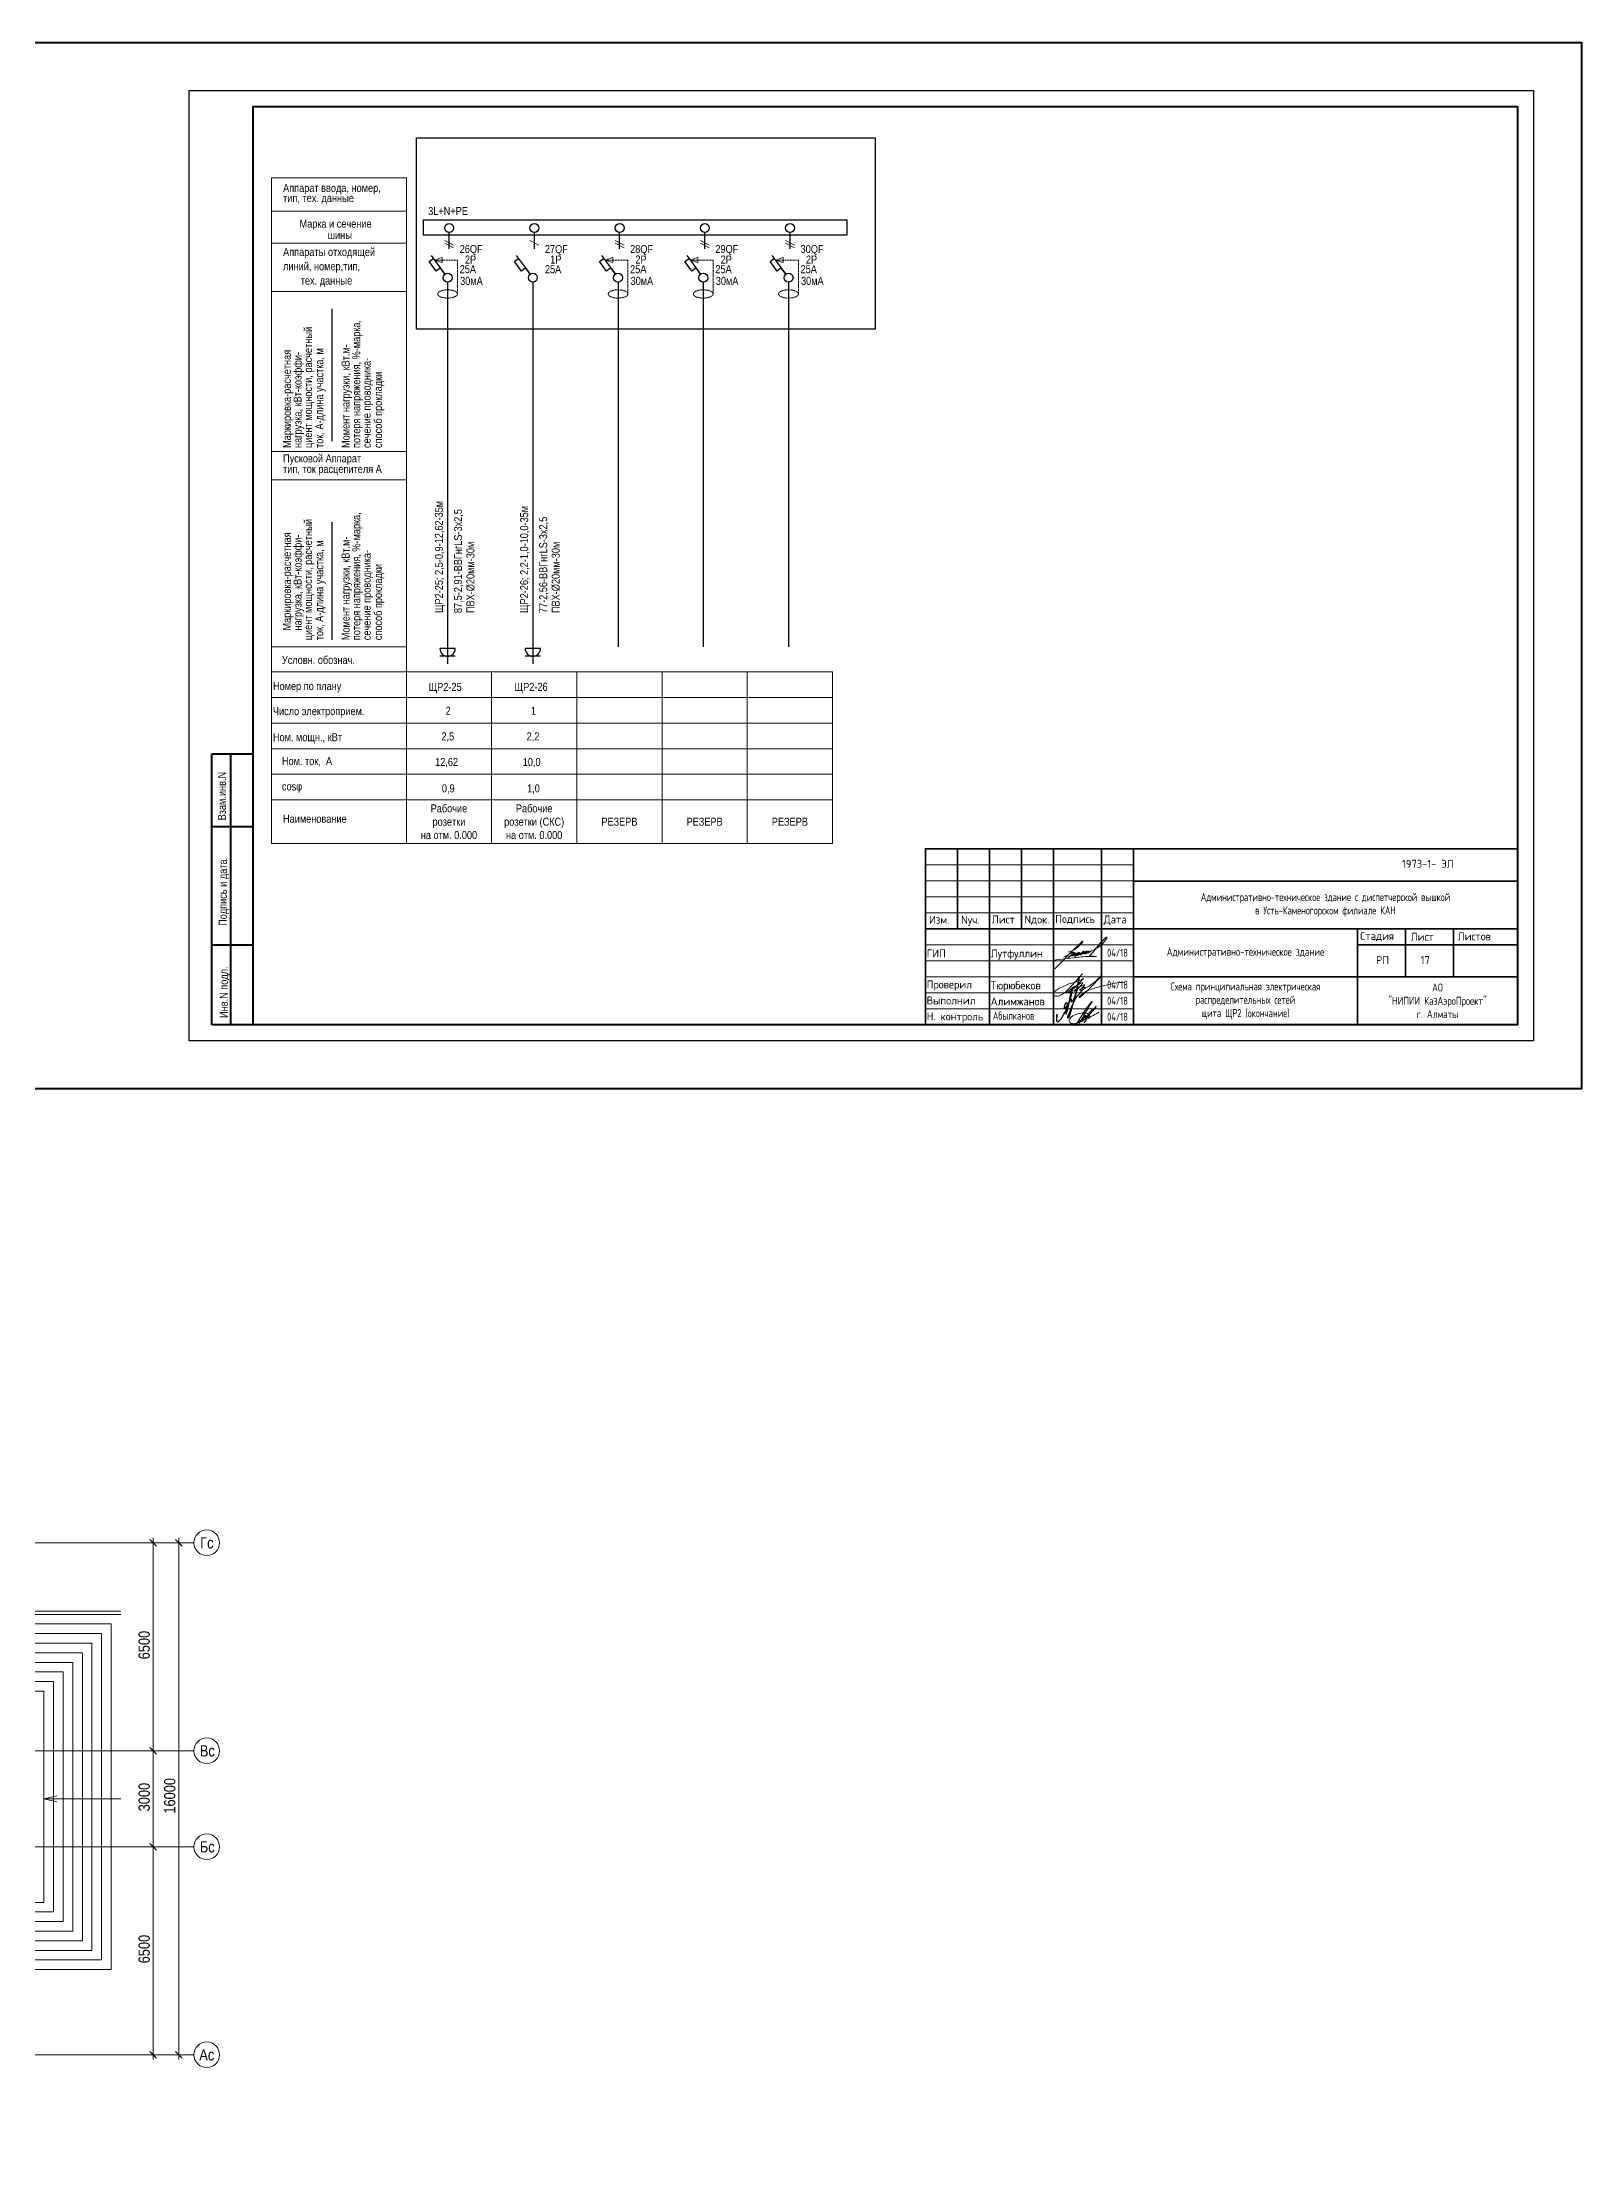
# Model space of a CAD drawing. Header units: metres. Extents: x -187 to 138813, y -64870 to 49448.
# Drawn here: x 90723 to 138813, y -60186 to 6100 of the extents above; entities that cross this region are included whole.
import ezdxf
from ezdxf.enums import TextEntityAlignment as Align

# ---------------------------------------------------------------- set-up
doc = ezdxf.new("R2010")
doc.units = ezdxf.units.M
for name, pattern in [('ADSK_Линия сетки', [21, 12, -3, 3, -3]), ('CENTER2', [2.3, 2, -0.1, 0.1, -0.1]), ('DASHED2', [9.525, 6.35, -3.175]), ('Сверху', [3.96875, 2.38125, -1.5875])]:
    doc.linetypes.add(name, pattern=pattern)
for name, color, linetype, lineweight in [('1_Рамка_АР', 7, 'Continuous', 13), ('A-ANNO-DIMS', 7, 'Continuous', 9), ('A-ANNO-DIMS-100', 7, 'Continuous', 9), ('A-DETL-THIN', 7, 'Continuous', 5), ('G-ANNO-TTLB', 7, 'Continuous', 9), ('S-GRID', 7, 'Continuous', 9), ('S-GRID-IDEN', 7, 'Continuous', 9), ('S-STRS', 7, 'Continuous', 5), ('Рамка', 7, 'Continuous', 40), ('ЭЛ', 250, 'Continuous', 50), ('ЭЛ-сила', 5, 'Continuous', 50), ('ЭЛ.ос', 7, 'Continuous', 30)]:
    doc.layers.add(name, color=color, linetype=linetype, lineweight=lineweight)
doc.layers.add('SETKA', color=5, linetype='Continuous')
doc.layers.add('Text standart (rus)', color=7, linetype='Continuous')
doc.styles.add('GOST Common_7', font='', dxfattribs={"width": 0.8, "height": 2.5})
doc.styles.add('GOST Common_I', font='ARIALN.TTF', dxfattribs={"height": 350})
doc.styles.add('ISOCPEUR', font='isocpeur.ttf', dxfattribs={"width": 0.8, "height": 2.5})
doc.styles.get("Standard").update_dxf_attribs({"font": 'ARIALN.TTF'})
doc.styles.get('GOST Common_7').set_extended_font_data('GOST Common')
doc.dimstyles.new('ADSK_Основной_3_5', dxfattribs={"dimscale": 304.8, "dimtxt": 352.000249, "dimasz": 0.695866, "dimexe": 0.492126, "dimexo": 0.984252, "dimgap": 0, "dimtad": 1, "dimdec": 3, "dimrnd": 0.001, "dimdsep": 46, "dimtxsty": 'GOST Common_I', "dimblk1": 'OBLIQUE', "dimblk2": 'OBLIQUE', "dimsah": 1, "dimcen": 0.09, "dimdle": 0.492126, "dimazin": 0, "dimtfac": 1, "dimtdec": 4, "dimtix": 1, "dimtmove": 0, "dimatfit": 3, "dimfxl": 1, "dimtvp": 1, "dimtolj": 1, "dimtzin": 0, "dimarcsym": 2})

# ---------------------------------------------------------------- blocks, each defined once
blk = doc.blocks.new('Лестницы 1 - Лестницы 1-1397826-1 этаж')
at = {"layer": 'S-STRS', "lineweight": 9}
for p, q in [((88871, -43023), (88871, -42923)), ((93171, -42923), (88871, -42923)), ((88871, -43323), (88871, -43023)), ((93171, -43023), (88871, -43023)), ((88871, -54323), (88871, -54123))]:
    blk.add_line(p, q, dxfattribs=at)
blk = doc.blocks.new('1709 КДП АПК АС_Крыльца_rvt-1-1 этаж')
at = {"layer": 'S-STRS', "lineweight": 9}
for p, q in [((92871, -43323), (88743, -43323)), ((92571, -43623), (88810, -43623)), ((92571, -53823), (92571, -43623)), ((92871, -54123), (92871, -43323)), ((92271, -43923), (88875, -43923)), ((91971, -44223), (88934, -44223)), ((91971, -53223), (91971, -44223)), ((92271, -53523), (92271, -43923)), ((91671, -44523), (88991, -44523)), ((91371, -44823), (89043, -44823)), ((91371, -52623), (91371, -44823)), ((91671, -52923), (91671, -44523)), ((91071, -45123), (89091, -45123)), ((90771, -45423), (89136, -45423)), ((90771, -52023), (90771, -45423)), ((91071, -52323), (91071, -45123)), ((89097, -52023), (90771, -52023)), ((89109, -52323), (91071, -52323)), ((89012, -52923), (91671, -52923)), ((89064, -52623), (91371, -52623)), ((88900, -53523), (92271, -53523)), ((88959, -53223), (91971, -53223)), ((88771, -54123), (92871, -54123)), ((88837, -53823), (92571, -53823)), ((52733, -56986), (61663, -56986)), ((52733, -57386), (52733, -57286)), ((52733, -57786), (52733, -57386)), ((52733, -57386), (61663, -57386)), ((61663, -57786), (61663, -57286)), ((61663, -57386), (61663, -57286)), ((61663, -57786), (61663, -57386)), ((62263, -57786), (62263, -57236)), ((62863, -58186), (62863, -57236)), ((63463, -58586), (63463, -57236)), ((64063, -58986), (64063, -57236)), ((64663, -59386), (64663, -57236)), ((65263, -59786), (65263, -57236)), ((65837, -57206), (65834, -57206)), ((65863, -60186), (65863, -57242)), ((52733, -58186), (52733, -57786)), ((52733, -57786), (61663, -57786)), ((52733, -58586), (52733, -58186)), ((52733, -58186), (62863, -58186)), ((62263, -57786), (61663, -57786)), ((62863, -58186), (62263, -57786)), ((62863, -58186), (62263, -57786)), ((63463, -58586), (62863, -58186)), ((63463, -58586), (62863, -58186)), ((52733, -58986), (52733, -58586)), ((52733, -58586), (63463, -58586)), ((52733, -59386), (52733, -58986)), ((52733, -58986), (64063, -58986)), ((64063, -58986), (63463, -58586)), ((64063, -58986), (63463, -58586)), ((64663, -59386), (64063, -58986)), ((64663, -59386), (64063, -58986)), ((52733, -59786), (52733, -59386)), ((52733, -59386), (64663, -59386)), ((65263, -59786), (64663, -59386)), ((65263, -59786), (64663, -59386)), ((52733, -60186), (52733, -59786)), ((52733, -59786), (65263, -59786)), ((52733, -60186), (65863, -60186)), ((65863, -60186), (65263, -59786)), ((65863, -60186), (65263, -59786))]:
    blk.add_line(p, q, dxfattribs=at)
at = {"layer": 'S-STRS', "linetype": 'Сверху', "lineweight": 9}
for p, q in [((92871, -43323), (88743, -43323)), ((92571, -43623), (88810, -43623)), ((92571, -53823), (92571, -43623)), ((92871, -54123), (92871, -43323)), ((92271, -43923), (88875, -43923)), ((91971, -44223), (88934, -44223)), ((91971, -53223), (91971, -44223)), ((92271, -53523), (92271, -43923)), ((91671, -44523), (88991, -44523)), ((91371, -44823), (89043, -44823)), ((91371, -52623), (91371, -44823)), ((91671, -52923), (91671, -44523)), ((91071, -45123), (89091, -45123)), ((90771, -45423), (89136, -45423)), ((90771, -52023), (90771, -45423)), ((91071, -52323), (91071, -45123)), ((89097, -52023), (90771, -52023)), ((89109, -52323), (91071, -52323)), ((89012, -52923), (91671, -52923)), ((89064, -52623), (91371, -52623)), ((88900, -53523), (92271, -53523)), ((88959, -53223), (91971, -53223)), ((88771, -54123), (92871, -54123)), ((88837, -53823), (92571, -53823)), ((52733, -57386), (61663, -57386)), ((62263, -57786), (62263, -57236)), ((62863, -58186), (62863, -57236)), ((63463, -58586), (63463, -57236)), ((64063, -58986), (64063, -57236)), ((64663, -59386), (64663, -57236)), ((65263, -59786), (65263, -57236)), ((65863, -60186), (65863, -57242)), ((52733, -57786), (61663, -57786)), ((52733, -58186), (62863, -58186)), ((52733, -58586), (63463, -58586)), ((52733, -58986), (64063, -58986)), ((52733, -59386), (64663, -59386)), ((52733, -59786), (65263, -59786)), ((52733, -60186), (65863, -60186))]:
    blk.add_line(p, q, dxfattribs=at)
at = {"lineweight": 9}
blk.add_blockref('Лестницы 1 - Лестницы 1-1397826-1 этаж', (0, 0), dxfattribs=at)
blk = doc.blocks.new('Ось сетки - D8-1256827-1 этаж')
at = {"layer": 'S-GRID-IDEN'}
for start, end in [(360, 180), (180, 360)]:
    blk.add_arc((0, 0), 4, start, end, dxfattribs=at)
blk = doc.blocks.new('DIMBLOCK11-1 этаж')
at = {"layer": 'A-ANNO-DIMS-100', "transparency": 16777216}
for p, q in [((94334, -50286), (94034, -50286)), ((94184, -56936), (94184, -50286)), ((94184, -50286), (94334, -50286)), ((94334, -56786), (94034, -56786)), ((94184, -56786), (94334, -56786))]:
    blk.add_line(p, q, dxfattribs=at)
at = {"layer": 'A-ANNO-DIMS-100', "lineweight": 35, "transparency": 16777216}
for p, q in [((94184, -50286), (94078, -50180)), ((94184, -50286), (94290, -50392)), ((94184, -56786), (94078, -56680)), ((94184, -56786), (94290, -56892))]:
    blk.add_line(p, q, dxfattribs=at)
at = {"layer": 'A-ANNO-DIMS-100', "color": 0, "transparency": 16777216, "insert": (93726, -53929), "char_height": 350, "width": 945.03, "attachment_point": 1, "rotation": 90, "line_spacing_factor": 1.022761, "style": 'GOST Common_I'}
blk.add_mtext('6500', dxfattribs=at)
blk = doc.blocks.new('_Oblique')
at = {"color": 0, "linetype": 'ByBlock', "lineweight": -2}
blk.add_line((-0.5, -0.5), (0.5, 0.5), dxfattribs=at)
blk = doc.blocks.new('DIMBLOCK12-1 этаж')
at = {"layer": 'A-ANNO-DIMS-100', "transparency": 16777216}
for p, q in [((94334, -47286), (94034, -47286)), ((94184, -50286), (94184, -47286)), ((94184, -47286), (94334, -47286)), ((94334, -50286), (94034, -50286)), ((94184, -50286), (94334, -50286))]:
    blk.add_line(p, q, dxfattribs=at)
at = {"layer": 'A-ANNO-DIMS-100', "lineweight": 35, "transparency": 16777216}
for p, q in [((94184, -47286), (94078, -47180)), ((94184, -47286), (94290, -47392)), ((94184, -50286), (94078, -50180)), ((94184, -50286), (94290, -50392))]:
    blk.add_line(p, q, dxfattribs=at)
at = {"layer": 'A-ANNO-DIMS-100', "color": 0, "transparency": 16777216, "insert": (93726, -49179), "char_height": 350, "width": 945.03, "attachment_point": 1, "rotation": 90, "line_spacing_factor": 1.022761, "style": 'GOST Common_I'}
blk.add_mtext('3000', dxfattribs=at)
blk = doc.blocks.new('DIMBLOCK13-1 этаж')
at = {"layer": 'A-ANNO-DIMS-100', "transparency": 16777216}
for p, q in [((94334, -40786), (94034, -40786)), ((94184, -47286), (94184, -40636)), ((94184, -40786), (94334, -40786)), ((94334, -47286), (94034, -47286)), ((94184, -47286), (94334, -47286))]:
    blk.add_line(p, q, dxfattribs=at)
at = {"layer": 'A-ANNO-DIMS-100', "lineweight": 35, "transparency": 16777216}
for p, q in [((94184, -40786), (94078, -40680)), ((94184, -40786), (94290, -40892)), ((94184, -47286), (94078, -47180)), ((94184, -47286), (94290, -47392))]:
    blk.add_line(p, q, dxfattribs=at)
at = {"layer": 'A-ANNO-DIMS-100', "color": 0, "transparency": 16777216, "insert": (93726, -44429), "char_height": 350, "width": 945.03, "attachment_point": 1, "rotation": 90, "line_spacing_factor": 1.022761, "style": 'GOST Common_I'}
blk.add_mtext('6500', dxfattribs=at)
blk = doc.blocks.new('DIMBLOCK14-1 этаж')
at = {"layer": 'A-ANNO-DIMS-100', "transparency": 16777216}
for p, q in [((95134, -40786), (94834, -40786)), ((94984, -56936), (94984, -40636)), ((94984, -40786), (95134, -40786)), ((95134, -56786), (94834, -56786)), ((94984, -56786), (95134, -56786))]:
    blk.add_line(p, q, dxfattribs=at)
at = {"layer": 'A-ANNO-DIMS-100', "lineweight": 35, "transparency": 16777216}
for p, q in [((94984, -40786), (94878, -40680)), ((94984, -40786), (95090, -40892)), ((94984, -56786), (94878, -56680)), ((94984, -56786), (95090, -56892))]:
    blk.add_line(p, q, dxfattribs=at)
at = {"layer": 'A-ANNO-DIMS-100', "color": 0, "transparency": 16777216, "insert": (94526, -49251), "char_height": 350, "width": 1116.86, "attachment_point": 1, "rotation": 90, "line_spacing_factor": 1.022761, "style": 'GOST Common_I'}
blk.add_mtext('16000', dxfattribs=at)
blk = doc.blocks.new('A$C7BC16580')
at = {"color": 5, "lineweight": 0}
for points in [[(0, 0), (5.6, 5.75, -0.02166), (7.12, 7.19, -0.19716), (7.25, 7.24, -0.469539), (7.27, 7.11, -0.091839), (5.13, 5.11, -0.05798), (3.56, 4.36, -0.624403), (3.52, 4.39, -0.153174), (3.59, 4.48, -0.064986)], [(2.27, 3.11), (4.75, 4.37, -0.154866), (4.89, 4.39, -0.292827), (4.87, 4.29), (3.51, 2.94, -0.411587), (3.45, 2.94, -0.580346), (3.47, 3.01, -0.002677), (5.09, 4.18, -0.019361), (5.26, 4.29, -0.345388), (5.26, 4.21, -0.013245), (4.4, 3.3, 0.037418), (6.13, 4.35, 0.92971), (6.09, 4.36, -0.016709), (5.13, 3.27, 0.954384), (5.15, 3.25, 0.030217), (6.48, 4.3, -0.484269), (6.5, 4.23, -0.0371), (5.84, 3.47, 0.061745), (7.39, 4.58, 0.903836), (7.35, 4.63, 0.007464), (6.6, 3.7, 0.991792), (6.66, 3.68, 0.025261), (7.84, 4.63, 0.449152), (7.84, 4.67, 0.022262), (7.2, 3.9, 0.089693), (7.28, 3.92, 0.077771), (8.3, 4.67, 1.029358), (8.27, 4.69, 0.045434), (7.66, 3.92, 0.081016), (7.81, 3.94, 0.081016)], [(8.91, 4.18), (7.73, 4.12, -0.155702), (8.15, 4.43, -0.067082), (9.12, 4.57, -0.804067), (9.18, 4.4, -0.465495)]]:
    blk.add_lwpolyline(points, format="xyb", dxfattribs=at)
for centre, radius, start, end in [((-5.12, 31.82), 30.83, 295.2738, 301.5454), ((28.29, -7.88), 22.02, 133.2628, 143.8822), ((7.68, 11.25), 6.61, 300.3031, 331.5166), ((13.67, 7.72), 0.63, 112.5581, 137.3842), ((13.46, 8.26), 0.0594, 15.6123, 121.977), ((13.3, 8.22), 0.216, 326.7487, 13.7387), ((14.15, -93.03), 96.39, 95.5253, 99.1597), ((10.47, -38.41), 41.7, 95.7618, 97.7216), ((9.67, -27.12), 30.39, 87.7834, 96.3959), ((6.23, 6.85), 3.32, 298.6379, 319.7145), ((11.27, 1.89), 3.82, 131.8116, 147.4551), ((8.74, 4.72), 0.0226, 322.9154, 145.6207), ((-4.34, 17.08), 19.08, 314.1735, 321.0714), ((12.5, 35.44), 32.23, 263.6981, 267.0619)]:
    blk.add_arc(centre, radius, start, end, dxfattribs=at)
blk = doc.blocks.new('A$C1F835CD7')
at = {"color": 5, "lineweight": 20}
blk.add_lwpolyline([(0, 0), (-7.5, -8.1, -0.067402), (-10.5, -10.5, -0.074297), (-12.8, -11.5, -0.224721), (-15, -11.1, -0.534013), (-14.9, -9.5, -0.102678), (-11.1, -7, -0.032171), (-7.1, -5.2, 0.079), (0.4, -2.3, -0.047889), (-6, -8.7, -0.106221), (-8, -9.9, -0.25377), (-8.4, -9.8, -0.003646), (-7.1, -8.7, -0.066745), (-0.4, -4.6, -0.13618), (0.2, -4.5, -0.123156), (-4.3, -8.9, -0.149109), (-4.6, -8.9, -0.113062), (0.7, -5.7, -0.915781), (1, -6, 0.012056), (-1.3, -8.4, -0.564794), (-1.6, -8.4, -0.182122), (1.3, -6.9, -0.63015), (1.2, -7.1, 0.344907), (0.7, -7.6, 0.086497), (3.4, -6.3, 0.067149), (9.9, -0.6, -0.11777), (10.1, -0.6, -0.036841), (-1.2, -12, -0.923458), (-1.8, -11.9, -0.097525), (4.1, -8, -0.018156), (12.3, -5.8, -0.050903), (21.8, -4.3, -2.128868)], format="xyb", dxfattribs=at)
blk = doc.blocks.new('A$C04171E6A')
at = {"color": 5, "lineweight": 0}
for points in [[(0, 0, -0.0428435), (2563, 3824, -1.074521), (2599, 3802, 0.001081), (590, 429, -0.6383218), (726, 627, 0.1974927), (1232, 878, 0.3067655), (1217, 1121, -0.3396131), (1303, 1500, -0.119769), (1556, 1661, -0.3900384), (1552, 1411, -0.1665937), (543, 798, -0.1710583), (469, 818, -1.587545), (497, 834, 0.1769981), (601, 656, -0.6540487), (564, 466, -0.269144), (564, 574, -0.3664107)], [(2000, 1161), (2050, 1150, 0.1199822), (2212, 1334, 0.3620661), (2145, 1729, 0.1810689), (1580, 2007, 0.100436), (636, 1957, 0.0751561), (-420, 1557, 0.173142), (-957, 886, 0.2978333), (-774, 463, 0.1873849), (-88, 380, 0.0582409), (1425, 955, 0.0257587), (3593, 2118, -0.0006612), (3671, 2163, -0.0006612)], [(2609, 2595, -0.0002221), (1737, 1479, 0.0388019), (1532, 1125, 0.8811967), (1595, 1081, 0.0359135), (1642, 1134, 0.034344), (3251, 3056, 0.7722729), (3221, 3073, 0.0234412), (1399, 548, -1.1192277), (1353, 548, -0.1571396), (1415, 706, -1.6000235)]]:
    blk.add_lwpolyline(points, format="xyb", dxfattribs=at)
blk = doc.blocks.new('Казарма_1_Рамка_АР')
for p, q in [((682893, 323993), (689393, 323993)), ((682893, 323493), (701393, 323493)), ((682893, 322993), (689393, 322993)), ((682893, 322493), (689393, 322493)), ((682893, 321993), (701393, 321993)), ((682893, 321493), (689393, 321493)), ((682893, 320993), (689393, 320993)), ((682893, 320493), (701393, 320493)), ((682893, 319993), (689393, 319993)), ((682893, 319493), (689393, 319493))]:
    blk.add_line(p, q)
at = {"const_width": 50}
for points in [[(701393, 324493), (682893, 324493), (682893, 318993)], [(683893, 321993), (683893, 324493)], [(684893, 318993), (684893, 324493)], [(685893, 321993), (685893, 324493)], [(686893, 318993), (686893, 324493)], [(688393, 318993), (688393, 324493)], [(689393, 318993), (689393, 324493)], [(689393, 323479), (701393, 323479)], [(682893, 321993), (689393, 321993)], [(689393, 321993), (701393, 321993)], [(701393, 321993), (699393, 321993), (697893, 321993), (696393, 321993), (696393, 318993)], [(696393, 321493), (701393, 321493)], [(697893, 321993), (697893, 320493)], [(699393, 321993), (699393, 320493)], [(689393, 320493), (701393, 320493)]]:
    blk.add_lwpolyline(points, dxfattribs=at)
blk.add_lwpolyline([(696393, 321493), (701393, 321493)])
at = {"color": 5, "linetype": 'ByBlock', "lineweight": 25}
blk.add_lwpolyline([(687007, 319230), (687010, 319256), (687009, 319299), (687003, 319319), (686986, 319292), (686986, 319243), (686986, 319176), (686990, 319134), (686999, 319107), (687022, 319083), (687048, 319093), (687084, 319129), (687139, 319194), (687208, 319309), (687265, 319411), (687320, 319527), (687401, 319723), (687434, 319831), (687466, 319967), (687484, 320102), (687484, 320173), (687448, 320072), (687426, 319957), (687397, 319819), (687372, 319688), (687349, 319567), (687317, 319444), (687279, 319332), (687291, 319324), (687315, 319388), (687333, 319486), (687340, 319571), (687334, 319639), (687319, 319663), (687301, 319684), (687277, 319679), (687245, 319641), (687233, 319591), (687230, 319551), (687230, 319515), (687240, 319501), (687262, 319508), (687305, 319558), (687346, 319616), (687395, 319698), (687437, 319797), (687442, 319796), (687447, 319785), (687447, 319777), (687447, 319763), (687445, 319744), (687445, 319730), (687453, 319715), (687461, 319714), (687475, 319726), (687496, 319744), (687546, 319835), (687606, 319976), (687624, 320040), (687641, 320103), (687658, 320205), (687674, 320316), (687677, 320390), (687684, 320508), (687693, 320515), (687691, 320481), (687675, 320390), (687631, 320216), (687600, 320054), (687560, 319889), (687522, 319756), (687493, 319641), (687469, 319531), (687440, 319425), (687406, 319316), (687384, 319247), (687373, 319224), (687363, 319214), (687351, 319205), (687346, 319213), (687342, 319229), (687346, 319254), (687373, 319305), (687417, 319425), (687457, 319540), (687515, 319681), (687595, 319834), (687649, 319901), (687724, 319985), (687804, 320083), (687886, 320154)], dxfattribs=at)
at = {"color": 150, "lineweight": 30, "xscale": 120, "yscale": 120, "zscale": 120}
blk.add_blockref('A$C7BC16580', (686940, 320738), dxfattribs=at)
at = {"color": 1, "lineweight": 30, "xscale": 60.00000000000001, "yscale": 60.00000000000001, "zscale": 60.00000000000001}
blk.add_blockref('A$C1F835CD7', (687803, 320582), dxfattribs=at)
at = {"color": 5, "linetype": 'ByBlock', "lineweight": 25, "xscale": 0.2, "yscale": 0.2, "zscale": 0.2}
blk.add_blockref('A$C04171E6A', (687578, 318958), dxfattribs=at)
at = {"layer": 'G-ANNO-TTLB', "style": 'GOST Common_7'}
for s, p in [('1973-1- ЭЛ', (698590, 324024)), ('РП', (697175, 321017))]:
    blk.add_text(s, height=250, dxfattribs=at).set_placement(p, align=Align.MIDDLE_CENTER)
for s, p in [('Изм.', (683009, 322149)), ('Nуч.', (684010, 322149)), ('Лист', (684967, 322162)), ('Nдок.', (685988, 322162)), ('Подпись', (686949, 322176)), ('Дата', (688464, 322162)), ('Стадия', (696477, 321645)), ('Лист', (698056, 321619)), ('Листов', (699525, 321633)), ('ГИП ', (682932, 321100)), ('Лутфуллин', (684932, 321100)), ('Проверил ', (682931, 320129)), ('Тюрюбеков', (684932, 320100)), ('Выполнил', (682931, 319629)), ('Алимжанов', (684932, 319600)), ('Н. контроль', (682931, 319129))]:
    blk.add_text(s, height=250, dxfattribs=at).set_placement(p)
at = {"layer": 'G-ANNO-TTLB', "char_height": 250, "attachment_point": 5}
for s, insert, width, style in [('Административно-техническое здание с диспетчерской вышкой\\Pв Усть-Каменогорском филиале КАН', (695393, 322743), 12000, 'GOST Common_7'), ('04/18', (688893, 321243), 1000, 'GOST Common_7'), ('{\\fISOCPEUR|b0|i0|c204|p34;Административно-техническое здание}', (692893, 321243), 7000, 'GOST Common_7'), ('04/18', (688893, 320243), 1000, 'GOST Common_7'), ('АО\\P"НИПИИ КазАэроПроект"\\Pг. Алматы  ', (698893, 319743), 5000, 'ISOCPEUR'), ('04/18', (688893, 319743), 1000, 'GOST Common_7'), ('04/18', (688893, 319243), 1000, 'GOST Common_7')]:
    blk.add_mtext(s, dxfattribs=dict(at, insert=insert, width=width, style=style))
at = {"layer": 'G-ANNO-TTLB'}
note = blk.add_mtext_dynamic_manual_height_columns('\\pi1;{\\C0;Абылканов\\P}', width=16.9, gutter_width=6.25, heights=[8.34, 0], dxfattribs=dict(at, insert=(684976, 319403), char_height=250, attachment_point=1, style='GOST Common_7'))
for column, words in zip(note.columns.linked_columns, ['\\pi21.545;{\\C0; }']):
    column.text = words
blk = doc.blocks.new('stug')
at = {"layer": 'Рамка'}
for p, q in [((18549, -29192), (18549, -20727)), ((18549, -20727), (19849, -20727)), ((19149, -29192), (19149, -20727)), ((18549, -22992), (19849, -22992)), ((18549, -26692), (19849, -26692)), ((19849, -29192), (18549, -29192))]:
    blk.add_line(p, q, dxfattribs=at)
at = {"layer": 'Рамка', "lineweight": 25}
blk.add_line((19849, -23692), (19849, -29192), dxfattribs=at)
at = {"layer": 'Text standart (rus)', "color": 7, "lineweight": 25}
for s, p in [('Взам.инв.N', (18990, -22803)), ('Подпись и дата', (19020, -26101)), ('Инв.N подл.', (19050, -28977))]:
    blk.add_text(s, height=250, rotation=90, dxfattribs=at).set_placement(p)

msp = doc.modelspace()

# ---------------------------------------------------------------- linework, layer by layer
at = {"color": 7, "linetype": 'ByBlock', "lineweight": 20, "ltscale": 0.2}
msp.add_line((97312.6486, -24600.2132), (107771.8608, -24600.2132), dxfattribs=at)
at = {"color": 1, "lineweight": 40}
msp.add_lwpolyline([(-187.3514, 6099.7868), (138812.6486, 6099.7868), (138812.6486, -26600.2132), (-187.3514, -26600.2132)], close=True, dxfattribs=at)
at = {"layer": 'A-DETL-THIN'}
for p, q in [((90770.5461, -48785.6443), (91170.5461, -48692.214)), ((93170.5451, -48785.6443), (90770.5461, -48785.6443)), ((90770.5461, -48785.6443), (91170.5461, -48879.0746))]:
    msp.add_line(p, q, dxfattribs=at)
at = {"layer": 'S-GRID', "linetype": 'ADSK_Линия сетки'}
for p, q in [((95458.7083, -40785.6443), (29247.2594, -40785.6443)), ((95458.7083, -47285.6443), (45468.1606, -47285.6443)), ((95458.7083, -50285.6443), (74307.2165, -50284.9002)), ((95458.7083, -56785.6443), (29247.2594, -56785.6443))]:
    msp.add_line(p, q, dxfattribs=at)
at = {"layer": 'Text standart (rus)'}
msp.add_lwpolyline([(137312.6486, 4599.7868), (137312.6486, -25100.2132), (95312.6486, -25100.2132), (95312.6486, 4599.7868)], close=True, dxfattribs=at)
at = {"layer": 'Text standart (rus)', "linetype": 'CENTER2', "ltscale": 30}
msp.add_lwpolyline([(102415.6105, 3120.0647), (116745.4704, 3120.0647), (116745.4704, -2862.6961), (102415.6105, -2862.6961)], close=True, dxfattribs=at)
at = {"layer": 'Рамка'}
msp.add_lwpolyline([(136812.6486, 4099.7868), (136812.6486, -24600.2132), (97312.6486, -24600.2132), (97312.6486, 4099.7868)], close=True, dxfattribs=at)
at = {"layer": 'ЭЛ', "color": 0, "lineweight": 15}
for p, q in [((97312.6486, -24600.2132), (100946.6363, -24600.2132)), ((104312.5462, -24600.2132), (107946.5339, -24600.2132))]:
    msp.add_line(p, q, dxfattribs=at)
at = {"layer": 'ЭЛ-сила', "color": 0, "lineweight": 30}
for p, q in [((103623.2857, -12843.8196), (103143.2857, -12843.8196)), ((103623.2857, -13083.8196), (103143.2857, -13083.8196)), ((103383.2857, -12781.5096), (103383.2857, -13323.8196)), ((106286.0669, -12843.8196), (105806.0669, -12843.8196)), ((106286.0669, -13083.8196), (105806.0669, -13083.8196)), ((106046.0669, -12781.5096), (106046.0669, -13323.8196))]:
    msp.add_line(p, q, dxfattribs=at)
for centre in [(103383.2857, -12843.8196), (106046.0669, -12843.8196)]:
    msp.add_arc(centre, 240, 180, 0, dxfattribs=at)
at = {"layer": 'ЭЛ.ос', "color": 7, "lineweight": 15}
for p, q in [((97884.2644, 1867.5897), (97884.2644, -18936.9043)), ((97884.2644, 1867.5897), (102093.3239, 1867.5897)), ((102093.3239, 1867.5897), (102093.3239, -18936.9043)), ((97884.2644, 826.5135), (102093.3239, 826.5135)), ((102093.3239, -177.974), (97884.2644, -177.974)), ((97884.2644, -1682.5625), (102093.3239, -1682.5625)), ((97884.2644, -6680.004), (102093.3239, -6680.004)), ((102093.3239, -7568.598), (97884.2644, -7568.598)), ((97884.2644, -12789.2169), (102093.3239, -12789.2169)), ((115407.2297, -13572.0185), (97884.2644, -13572.0185)), ((104756.1051, -13572.0185), (104756.1051, -18936.9043)), ((107418.8863, -13572.0185), (107418.8863, -18936.9043)), ((110081.6674, -13572.0185), (110081.6674, -18936.9043)), ((112744.4486, -13572.0185), (112744.4486, -18936.9043)), ((115407.2297, -13572.0185), (115407.2297, -18936.9043)), ((115407.2297, -14372.0185), (97884.2644, -14372.0185)), ((115407.2297, -15172.0185), (97884.2644, -15172.0185)), ((115407.2297, -15972.0185), (97884.2644, -15972.0185)), ((115407.2297, -16772.0185), (97884.2644, -16772.0185)), ((115407.2297, -17572.0185), (97884.2644, -17572.0185)), ((115407.2297, -18936.9043), (97884.2644, -18936.9043))]:
    msp.add_line(p, q, dxfattribs=at)
at = {"layer": 'ЭЛ.ос', "color": 7, "lineweight": 15, "ltscale": 0.5}
for p, q in [((103291.1931, -88.8272), (103571.8265, -234.6765)), ((103291.1931, -175.1917), (103571.8265, -321.041)), ((105953.9743, -88.8272), (106234.6076, -234.6765)), ((108616.7554, -88.8272), (108897.3888, -234.6765)), ((108616.7554, -175.1917), (108897.3888, -321.041)), ((111279.5366, -88.8272), (111560.1699, -234.6765)), ((111279.5366, -175.1917), (111560.1699, -321.041)), ((113942.3177, -88.8272), (114222.9511, -234.6765)), ((113942.3177, -175.1917), (114222.9511, -321.041)), ((103157.1617, -948.4447), (103025.0926, -1045.8857)), ((105819.9428, -948.4447), (105687.8737, -1045.8857)), ((108482.724, -948.4447), (108350.6549, -1045.8857)), ((111145.5052, -948.4447), (111013.436, -1045.8857)), ((113808.2863, -948.4447), (113676.2172, -1045.8857))]:
    msp.add_line(p, q, dxfattribs=at)
at = {"layer": 'ЭЛ.ос', "color": 7}
for p, q in [((99768.9778, -2220.5162), (99768.9778, -6364.2412)), ((99768.9778, -8889.3956), (99768.9778, -12570.3943))]:
    msp.add_line(p, q, dxfattribs=at)
at = {"layer": 'ЭЛ.ос', "color": 7, "ltscale": 0.5}
for points in [[(102618.7508, 560.1063), (102618.7508, 80.5713)], [(102618.7508, 560.1063), (115852.596, 560.1063), (115852.596, 80.5713), (102618.7508, 80.5713)]]:
    msp.add_lwpolyline(points, dxfattribs=at)
at = {"layer": 'ЭЛ.ос', "color": 7, "ltscale": 10}
for points in [[(103431.5098, -354.7475), (103431.5098, 163.1985)], [(106094.291, -354.7475), (106094.291, 163.1985)], [(108757.0721, -354.7475), (108757.0721, 163.1985)], [(111419.8533, -354.7475), (111419.8533, 163.1985)], [(114082.6344, -354.7475), (114082.6344, 163.1985)], [(103299.8926, -1141.1034), (103157.5416, -948.1643), (103025.0926, -1045.8857), (102806.6854, -751.079), (102938.5621, -653.3783)], [(102864.7526, -553.75), (103299.8926, -1141.1034)], [(105962.6738, -1141.1034), (105820.3228, -948.1643), (105687.8737, -1045.8857), (105469.4666, -751.079), (105601.3432, -653.3783)], [(105527.5337, -553.75), (105962.6738, -1141.1034)], [(108625.455, -1141.1034), (108483.104, -948.1643), (108350.6549, -1045.8857), (108132.2477, -751.079), (108264.1244, -653.3783)], [(108190.3149, -553.75), (108625.455, -1141.1034)], [(111288.2361, -1141.1034), (111145.8851, -948.1643), (111013.436, -1045.8857), (110795.0289, -751.079), (110926.9056, -653.3783)], [(110853.0961, -553.75), (111288.2361, -1141.1034)], [(113951.0173, -1141.1034), (113808.6663, -948.1643), (113676.2172, -1045.8857), (113457.81, -751.079), (113589.6867, -653.3783)], [(113515.8772, -553.75), (113951.0173, -1141.1034)], [(103383.2857, -1393.7572), (103383.2857, -12784.3768)], [(106046.0669, -1393.7572), (106046.0669, -12784.3768)], [(108708.848, -1393.7572), (108708.848, -12784.3768)], [(111371.6292, -1393.7572), (111371.6292, -12784.3768)], [(114034.4103, -1393.7572), (114034.4103, -12784.3768)]]:
    msp.add_lwpolyline(points, dxfattribs=at)
at = {"layer": 'ЭЛ.ос', "linetype": 'DASHED2', "lineweight": 13, "ltscale": 5}
for points in [[(103691.2556, -1760.7771), (103691.2556, -709.2777), (102979.9751, -709.2777), (103216.74, -614.6283), (103216.74, -780.946), (102979.9751, -709.2777)], [(109016.8179, -1760.7771), (109016.8179, -709.2777), (108305.5374, -709.2777), (108542.3023, -614.6283), (108542.3023, -780.946), (108305.5374, -709.2777)], [(111679.599, -1760.7771), (111679.599, -709.2777), (110968.3186, -709.2777), (111205.0834, -614.6283), (111205.0834, -780.946), (110968.3186, -709.2777)], [(114342.3802, -1760.7771), (114342.3802, -709.2777), (113631.0997, -709.2777), (113867.8646, -614.6283), (113867.8646, -780.946), (113631.0997, -709.2777)]]:
    msp.add_lwpolyline(points, dxfattribs=at)
at = {"layer": 'ЭЛ.ос', "color": 7, "ltscale": 0.5}
for centre in [(103431.5098, 303.2881), (106094.291, 303.2881), (108757.0721, 303.2881), (111419.8533, 303.2881), (114082.6344, 303.2881), (103383.2857, -1253.6676), (106046.0669, -1253.6676), (108708.848, -1253.6676), (111371.6292, -1253.6676), (114034.4103, -1253.6676)]:
    msp.add_circle(centre, 140.0896, dxfattribs=at)
at = {"layer": 'ЭЛ.ос', "linetype": 'DASHED2', "lineweight": 13, "ltscale": 5, "extrusion": (0, 0, -1)}
for centre in [(103383.2857, -1760.7771), (108708.848, -1760.7771), (111371.6292, -1760.7771), (114034.4103, -1760.7771)]:
    msp.add_ellipse(centre, major_axis=(307.9698, 0), ratio=0.4195688025, dxfattribs=at)

# ---------------------------------------------------------------- block references
at = {"lineweight": 5}
msp.add_blockref('1709 КДП АПК АС_Крыльца_rvt-1-1 этаж', (0, 0), dxfattribs=at)
at = {"layer": '1_Рамка_АР'}
msp.add_blockref('Казарма_1_Рамка_АР', (-564580.4853, -343593.0072), dxfattribs=at)
at = {"layer": 'S-GRID-IDEN', "xscale": 99.99999999999993, "yscale": 99.99999999999993, "zscale": 99.99999999999993, "rotation": 89.99999999999982}
for p in [(95858.7083, -40785.6443), (95858.7083, -47285.6443), (95858.7083, -50285.6443), (95858.7083, -56785.6443)]:
    msp.add_blockref('Ось сетки - D8-1256827-1 этаж', p, dxfattribs=at)
at = {"layer": 'Text standart (rus)'}
msp.add_blockref('stug', (77463.8702, 4592.1272), dxfattribs=at)

# ---------------------------------------------------------------- texts
at = {"layer": 'G-ANNO-TTLB', "style": 'GOST Common_7'}
msp.add_text('17', height=250, dxfattribs=at).set_placement((133784.0701, -22701.0609))
at = {"layer": 'G-ANNO-TTLB', "insert": (128312.6486, -23850.2132), "char_height": 250, "width": 7000, "attachment_point": 5, "style": 'GOST Common_7'}
msp.add_mtext('Схема принципиальная электрическая распределительных сетей \\Pщита ЩР2 (окончание)', dxfattribs=at)
at = {"layer": 'S-GRID-IDEN', "char_height": 350, "attachment_point": 1, "style": 'GOST Common_I'}
for s, insert, width in [('Гс', (95654.4659, -40612.4041), 461.772), ('Вс', (95641.2659, -47112.4041), 493.8395), ('Бс', (95641.2659, -50112.4041), 493.8395), ('Ас', (95625.2659, -56612.4041), 532.3205)]:
    msp.add_mtext(s, dxfattribs=dict(at, insert=insert, width=width))
at = {"layer": 'SETKA', "color": 7, "linetype": 'ByBlock', "lineweight": 25, "char_height": 250, "width": 2662.781155, "attachment_point": 5}
for insert in [(108750.2768, -18254.4614), (111413.058, -18254.4614), (114075.8391, -18254.4614)]:
    msp.add_mtext('РЕЗЕРВ', dxfattribs=dict(at, insert=insert))
at = {"layer": 'Text standart (rus)', "lineweight": 15}
for s, p in [('Аппарат ввода, номер,', (98242.6832, 1426.5609)), ('тип, тех. данные', (98242.6832, 1112.4475)), ('Марка и сечение', (98757.7832, 309.2707)), ('Аппараты отходящей', (98242.6832, -573.1034)), ('линий, номер,тип, ', (98242.6832, -1021.0461)), ('тех. данные', (98795.2396, -1466.4299)), ('тип, ток расцепителя А', (98242.6832, -7355.4327)), ('Пусковой Аппарат', (98242.6832, -7024.1774))]:
    msp.add_text(s, height=250, dxfattribs=at).set_placement(p)
at = {"layer": 'Text standart (rus)'}
for s, p in [('3L+N+PE', (102776.0751, 706.3808)), ('шины', (99635.553, -44.2448)), ('26QF', (103760.0806, -481.4197)), ('2Р', (103925.2132, -810.007)), ('27QF', (106422.8618, -481.4197)), ('1Р', (106587.9944, -810.007)), ('28QF', (109085.6429, -481.4197)), ('2Р', (109250.7756, -810.007)), ('29QF', (111748.4241, -481.4197)), ('2Р', (111913.5567, -810.007)), ('30QF', (114411.2052, -481.4197)), ('2Р', (114576.3379, -810.007)), ('25A', (103759.9426, -1111.5876)), ('30мA', (103773.6093, -1477.816)), ('25A', (106422.7237, -1111.5876)), ('25A', (109085.5049, -1111.5876)), ('30мA', (109099.1716, -1477.816)), ('25A', (111748.286, -1111.5876)), ('30мA', (111761.9528, -1477.816)), ('25A', (114411.0672, -1111.5876)), ('30мA', (114424.7339, -1477.816)), ('Условн. обознач.', (98206.1746, -13323.9224)), ('Номер по плану', (97925.3153, -14138.6271)), ('Число электроприем.', (97925.3153, -14921.8319)), ('2', (103321.1189, -14911.6168)), ('1', (105983.9001, -14911.6168)), ('Ном. мощн., кВт', (97925.3153, -15736.4498)), ('2,5', (103189.0141, -15711.6168)), ('2,2', (105851.7952, -15711.6168)), ('Ном. ток,  А', (98206.1746, -16483.3157)), ('12,62', (102992.3336, -16511.6168)), ('10,0', (105730.8635, -16511.6168)), ('cosφ', (98206.1746, -17274.642)), ('0,9', (103204.5553, -17336.4498)), ('1,0', (105867.3365, -17336.4498)), ('Наименование', (98240.8136, -18285.9058))]:
    msp.add_text(s, height=250, dxfattribs=at).set_placement(p)
for s, p in [('потеря напряжения, %%%-марка,', (100654.6812, -6573.5898)), ('циент мощности, расчетный', (99146.4875, -6573.5898)), ('Маркировка-расчетная', (98486.4038, -6573.5898)), ('нагрузка, кВт-коэффи-', (98820.8141, -6573.5898)), ('ток, А-длина участка, м', (99499.1738, -6573.5898)), ('Момент нагрузки, кВт.м-', (100320.2709, -6573.5898)), ('сечение проводника-', (100980.3545, -6573.5898)), ('способ прокладки', (101333.0409, -6573.5898)), ('потеря напряжения, %%%-марка,', (100654.6812, -12581.7544)), ('ЩР2-25; 2,5-0,9-12,62-35м', (103236.9939, -11733.2771)), ('87,5-2,91-ВВГнгLS-3х2,5', (103831.557, -11733.2771)), ('ЩР2-26; 2,2-1,0-10,0-35м', (105899.775, -11733.2771)), ('Маркировка-расчетная', (98486.4038, -12278.9329)), ('циент мощности, расчетный', (99146.4875, -12581.7544)), ('77-2,56-ВВГнгLS-3х2,5', (106494.3382, -11733.2771)), ('нагрузка, кВт-коэффи-', (98820.8141, -12278.9329)), ('ток, А-длина участка, м', (99499.1738, -12581.7544)), ('Момент нагрузки, кВт.м-', (100320.2709, -12581.7544)), ('сечение проводника-', (100980.3545, -12581.7544)), ('ПВХ-Ø20мм-30м', (104220.7196, -11733.2771)), ('ПВХ-Ø20мм-30м', (106883.5007, -11733.2771)), ('способ прокладки', (101333.0409, -12581.7544))]:
    msp.add_text(s, height=250, rotation=90, dxfattribs=at).set_placement(p)
at = {"layer": 'Text standart (rus)', "linetype": 'ByBlock', "lineweight": 0, "ltscale": 100}
for s, p in [('ЩР2-25', (102789.1724, -14163.47)), ('ЩР2-26', (105474.2505, -14163.47))]:
    msp.add_text(s, height=250, dxfattribs=at).set_placement(p)
at = {"layer": 'Text standart (rus)', "char_height": 250, "width": 2662.781155, "attachment_point": 5}
for s, insert in [('Рабочие\\Pрозетки\\P{\\C7;на отм. 0.000}', (103424.7145, -18254.4614)), ('Рабочие\\Pрозетки (СКС)\\P{\\C7;на отм. 0.000}', (106087.4957, -18254.4614))]:
    msp.add_mtext(s, dxfattribs=dict(at, insert=insert))

# ---------------------------------------------------------------- dimensions: what is measured, and where the dimension line sits
at = {"layer": 'A-ANNO-DIMS'}
for base, p1, p2, override, picture, middle in [((94183.8029, -40785.6443), (94033.8256, -47285.6443), (94033.8256, -40785.6443), {"dimpost": '<>', "dimfxl": 6500}, 'DIMBLOCK13-1 этаж', (94008.8029, -44035.6443)), ((94983.8029, -40785.6443), (94833.8256, -56785.6443), (94833.8256, -40785.6443), {"dimpost": '<>', "dimfxl": 16000}, 'DIMBLOCK14-1 этаж', (94808.8029, -48785.6443)), ((94183.8029, -47285.6443), (94033.8256, -50285.6443), (94033.8256, -47285.6443), {"dimpost": '<>', "dimfxl": 3000}, 'DIMBLOCK12-1 этаж', (94008.8029, -48785.6443)), ((94183.8029, -50285.6443), (94033.8256, -56785.6443), (94033.8256, -50285.6443), {"dimpost": '<>', "dimfxl": 6500}, 'DIMBLOCK11-1 этаж', (94008.8029, -53535.6443))]:
    dim = msp.add_linear_dim(base=base, p1=p1, p2=p2, angle=90, dimstyle='ADSK_Основной_3_5', override=override, dxfattribs=at)
    dim.commit()
    dim.dimension.update_dxf_attribs({"geometry": picture, "text_midpoint": middle})

doc.saveas('drawing.dxf')
